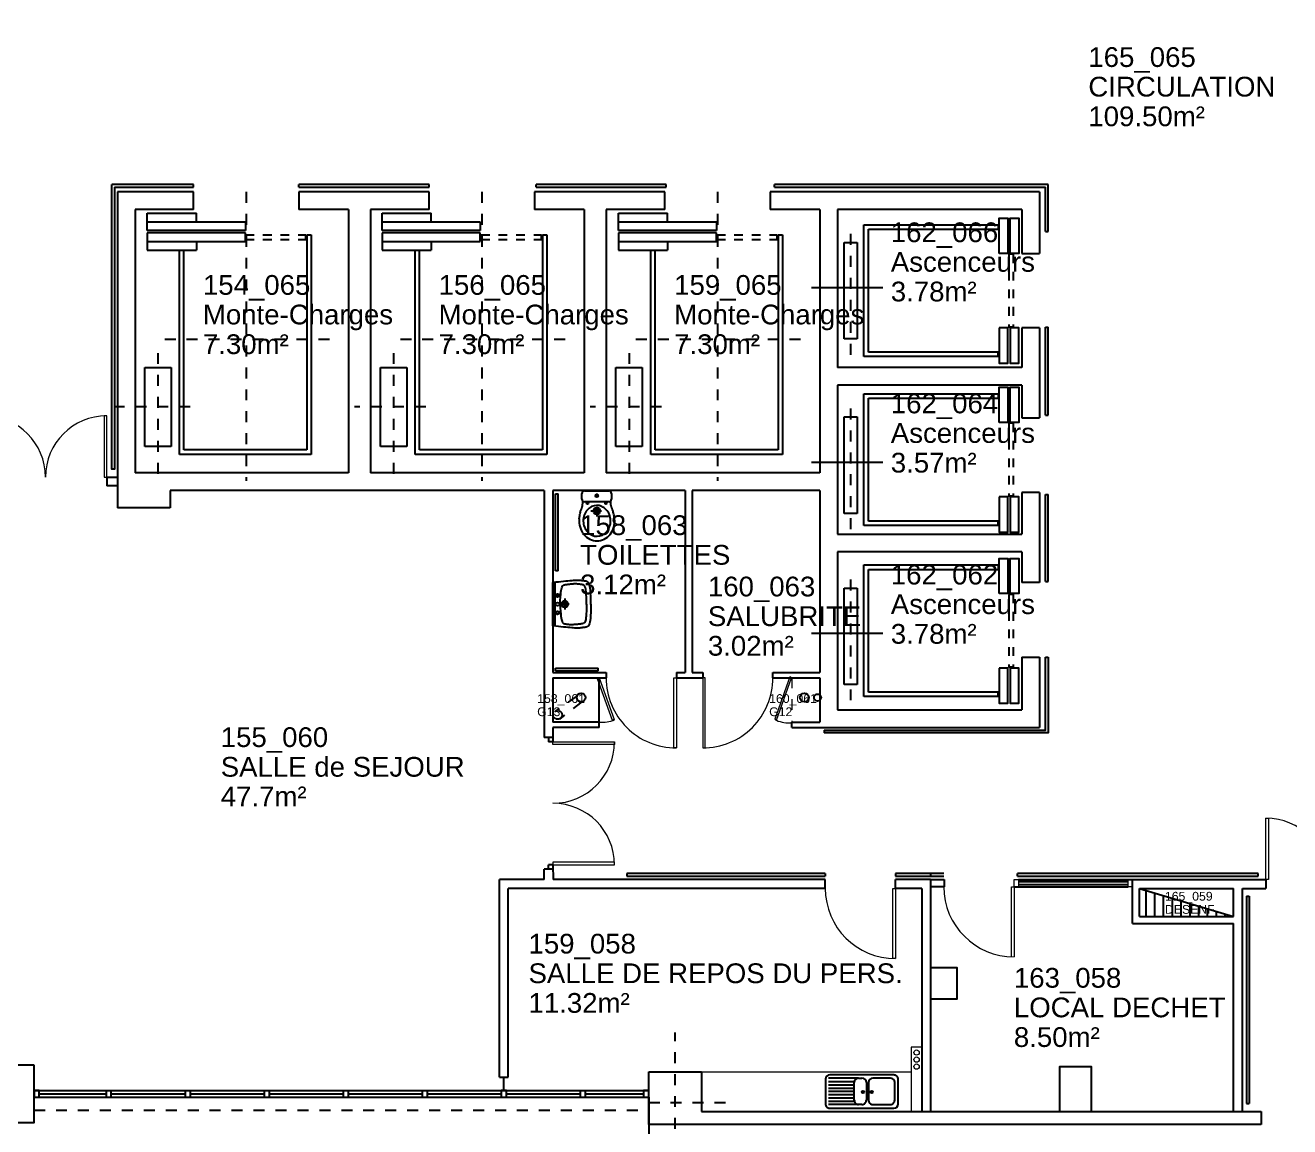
# Model space of a CAD drawing. Header units: metres. Extents: x -5 to 211, y -2 to 116.
# Drawn here: x 151.25 to 165.65, y 56.4 to 68.94 of the extents above; entities that cross this region are included whole.
import ezdxf

# ---------------------------------------------------------------- set-up
doc = ezdxf.new("R2010")
doc.units = ezdxf.units.M
doc.header["$MEASUREMENT"] = 0
for name, pattern in [('CACHÉ', [0.25, 0.125, -0.125]), ('CONTINU', [0]), ('POINTILLÉS', [0.1, 0.05, -0.05])]:
    doc.linetypes.add(name, pattern=pattern)
doc.layers.get('0').update_dxf_attribs({"linetype": 'CONTINUOUS'})
for name, color, linetype in [('001 axes', 1, 'CONTINUOUS'), ('006 sanitaire', 5, 'CONTINUOUS'), ('009 main courante', 171, 'CONTINUOUS'), ('A_ACCÈS', 7, 'CONTINUOUS'), ('A_CHASS', 4, 'CONTINUOUS'), ('A_Etiqu_Gaine', 8, 'CONTINUOUS'), ('A_Etiqu_Gaine_code', 8, 'CONTINUOUS'), ('A_Etiqu_Local', 8, 'CONTINUOUS'), ('A_MUR_CLOIS', 7, 'CONTINU'), ('A_MURS_CLOI', 7, 'CONTINUOUS'), ('A_MURS_STRU', 7, 'CONTINU'), ('CONTOUR', 54, 'CONTINUOUS')]:
    doc.layers.add(name, color=color, linetype=linetype)
for name, color, linetype, lineweight in [('A_PORT', 8, 'CONTINUOUS', 0), ('A_PORTE', 7, 'CONTINU', 0), ('A_SANI', 5, 'CONTINU', 0)]:
    doc.layers.add(name, color=color, linetype=linetype, lineweight=lineweight)
doc.styles.add('Attribut', font='arial.ttf')

# ---------------------------------------------------------------- blocks, each defined once
blk = doc.blocks.new('A_Etiqu_Local')
at = {"style": 'Attribut', "flags": 1}
for tag, p in [('CODE_HOPITAL', (-0.446, 1.964)), ('CODE_SITE', (-0.446, 1.739)), ('CODE_BATIMENT', (-0.446, 1.514)), ('CODE_SECTEUR', (-0.446, 1.289)), ('CODE_ETAGE', (-0.446, 1.064)), ('NOM_NORMALISE', (-0.446, -0.843)), ('SECTEUR_ACTIVITE', (-0.446, -1.068)), ('SOUS_SECTEUR_ACTIVITE', (-0.446, -1.293)), ('VOLUME', (-0.446, -1.518)), ('SERVICE', (-0.446, -1.743)), ('CODE_UG', (-0.446, -1.968)), ('CODE_UA', (-0.446, -2.193)), ('CODE_POLE', (-0.446, -2.418)), ('OCCUPANT_EXTERNE', (-0.446, -2.643)), ('DISPONIBILITE', (-0.446, -2.868)), ('ACCES_HANDICAPES', (-0.446, -3.093)), ('NATURE_SOL', (-0.446, -3.318)), ('RISQUE_LABORATOIRE', (-0.446, -3.543)), ('AMIANTE', (-0.446, -3.768))]:
    blk.add_attdef(tag, p, '', height=0.15, dxfattribs=at)
at = {"layer": 'A_Etiqu_Local', "style": 'Attribut'}
for tag, p in [('CODE_PIECE', (-0.444, 0.528)), ('NOM_USAGE', (-0.444, 0.191)), ('SURFACE', (-0.444, -0.147))]:
    blk.add_attdef(tag, p, '', height=0.225, dxfattribs=at)
blk = doc.blocks.new('A_Etiqu_Gaine')
at = {"style": 'Attribut', "flags": 1}
for tag, p in [('CODE_HOPITAL', (-0.432, 0.865)), ('CODE_SITE', (-0.432, 0.715)), ('CODE_BATIMENT', (-0.432, 0.565)), ('CODE_SECTEUR', (-0.432, 0.415)), ('CODE_ETAGE', (-0.432, 0.265)), ('NOM_NORMALISE', (-0.432, -0.335)), ('SECTEUR_ACTIVITE', (-0.432, -0.485)), ('SOUS_SECTEUR_ACTIVITE', (-0.432, -0.635)), ('SURFACE', (-0.432, -0.785)), ('CODE_UG', (-0.432, -0.935)), ('CODE_POLE', (-0.432, -1.085)), ('AMIANTE', (-0.432, -1.235))]:
    blk.add_attdef(tag, p, '', height=0.1, dxfattribs=at)
at = {"layer": 'A_Etiqu_Gaine', "style": 'Attribut'}
blk.add_attdef('NOM_USAGE', (-0.432, -0.185), '', height=0.1, dxfattribs=at)
at = {"layer": 'A_Etiqu_Gaine_code', "style": 'Attribut'}
blk.add_attdef('CODE_PIECE', (-0.432, -0.035), '', height=0.1, dxfattribs=at)

msp = doc.modelspace()

# ---------------------------------------------------------------- linework, layer by layer
at = {"layer": '001 axes', "color": 8, "linetype": 'CACHÉ'}
for p, q in [((158.65, 55.871), (158.65, 57.471)), ((158.35, 56.671), (159.25, 56.671))]:
    msp.add_line(p, q, dxfattribs=at)
at = {"layer": '006 sanitaire', "color": 8, "linetype": 'Continuous'}
for p, q in [((157.59, 63.546), (157.59, 63.611)), ((157.599, 63.52), (157.599, 63.525)), ((157.599, 63.516), (157.599, 63.52)), ((157.599, 63.511), (157.599, 63.516)), ((157.599, 63.507), (157.599, 63.511)), ((157.599, 63.503), (157.599, 63.507)), ((157.62, 63.641), (157.896, 63.641)), ((157.896, 63.516), (157.62, 63.516)), ((157.917, 63.52), (157.917, 63.525)), ((157.917, 63.516), (157.917, 63.52)), ((157.917, 63.511), (157.917, 63.516)), ((157.917, 63.507), (157.917, 63.511)), ((157.917, 63.503), (157.917, 63.507)), ((157.926, 63.611), (157.926, 63.546)), ((157.564, 63.358), (157.566, 63.373)), ((157.566, 63.373), (157.569, 63.386)), ((157.569, 63.386), (157.572, 63.398)), ((157.572, 63.398), (157.575, 63.408)), ((157.575, 63.408), (157.578, 63.417)), ((157.578, 63.417), (157.581, 63.424)), ((157.581, 63.424), (157.583, 63.431)), ((157.583, 63.431), (157.586, 63.437)), ((157.586, 63.437), (157.587, 63.439)), ((157.587, 63.439), (157.588, 63.442)), ((157.588, 63.442), (157.589, 63.444)), ((157.589, 63.444), (157.59, 63.446)), ((157.59, 63.448), (157.591, 63.45)), ((157.59, 63.446), (157.59, 63.448)), ((157.591, 63.45), (157.592, 63.452)), ((157.592, 63.452), (157.593, 63.455)), ((157.593, 63.457), (157.594, 63.459)), ((157.593, 63.455), (157.593, 63.457)), ((157.594, 63.461), (157.595, 63.463)), ((157.594, 63.459), (157.594, 63.461)), ((157.595, 63.465), (157.596, 63.467)), ((157.595, 63.463), (157.595, 63.465)), ((157.596, 63.472), (157.597, 63.474)), ((157.596, 63.47), (157.596, 63.472)), ((157.596, 63.467), (157.596, 63.47)), ((157.597, 63.479), (157.598, 63.481)), ((157.597, 63.477), (157.597, 63.479)), ((157.597, 63.474), (157.597, 63.477)), ((157.598, 63.49), (157.599, 63.494)), ((157.598, 63.486), (157.598, 63.49)), ((157.598, 63.481), (157.598, 63.486)), ((157.599, 63.498), (157.599, 63.503)), ((157.599, 63.494), (157.599, 63.498)), ((157.692, 63.411), (157.814, 63.411)), ((157.76, 63.46), (157.76, 63.348)), ((157.917, 63.498), (157.917, 63.503)), ((157.918, 63.494), (157.917, 63.498)), ((157.918, 63.49), (157.918, 63.494)), ((157.919, 63.486), (157.918, 63.49)), ((157.92, 63.481), (157.919, 63.486)), ((157.92, 63.479), (157.92, 63.481)), ((157.921, 63.477), (157.92, 63.479)), ((157.922, 63.474), (157.921, 63.477)), ((157.922, 63.472), (157.922, 63.474)), ((157.923, 63.47), (157.922, 63.472)), ((157.924, 63.467), (157.923, 63.47)), ((157.924, 63.465), (157.924, 63.467)), ((157.925, 63.463), (157.924, 63.465)), ((157.926, 63.461), (157.925, 63.463)), ((157.926, 63.459), (157.926, 63.461)), ((157.927, 63.457), (157.926, 63.459)), ((157.928, 63.455), (157.927, 63.457)), ((157.929, 63.452), (157.928, 63.455)), ((157.929, 63.45), (157.929, 63.452)), ((157.93, 63.448), (157.929, 63.45)), ((157.931, 63.446), (157.93, 63.448)), ((157.932, 63.444), (157.931, 63.446)), ((157.933, 63.442), (157.932, 63.444)), ((157.934, 63.439), (157.933, 63.442)), ((157.935, 63.437), (157.934, 63.439)), ((157.937, 63.431), (157.935, 63.437)), ((157.939, 63.424), (157.937, 63.431)), ((157.941, 63.417), (157.939, 63.424)), ((157.944, 63.408), (157.941, 63.417)), ((157.946, 63.398), (157.944, 63.408)), ((157.949, 63.386), (157.946, 63.398)), ((157.952, 63.373), (157.949, 63.386)), ((157.955, 63.358), (157.952, 63.373)), ((157.56, 63.321), (157.562, 63.34)), ((157.562, 63.34), (157.564, 63.358)), ((157.958, 63.34), (157.955, 63.358)), ((157.961, 63.321), (157.958, 63.34)), ((157.292, 62.599), (157.26, 62.596)), ((157.26, 62.101), (157.26, 62.596)), ((157.285, 62.101), (157.285, 62.596)), ((157.322, 62.602), (157.292, 62.599)), ((157.351, 62.605), (157.322, 62.602)), ((157.379, 62.608), (157.351, 62.605)), ((157.351, 62.485), (157.354, 62.506)), ((157.354, 62.506), (157.357, 62.522)), ((157.357, 62.522), (157.36, 62.535)), ((157.36, 62.535), (157.363, 62.545)), ((157.363, 62.545), (157.366, 62.552)), ((157.366, 62.552), (157.37, 62.558)), ((157.37, 62.558), (157.371, 62.56)), ((157.371, 62.56), (157.373, 62.562)), ((157.373, 62.562), (157.375, 62.563)), ((157.375, 62.563), (157.377, 62.565)), ((157.377, 62.565), (157.379, 62.566)), ((157.405, 62.611), (157.379, 62.608)), ((157.379, 62.566), (157.381, 62.567)), ((157.381, 62.567), (157.384, 62.568)), ((157.384, 62.568), (157.386, 62.569)), ((157.386, 62.569), (157.389, 62.57)), ((157.389, 62.57), (157.393, 62.571)), ((157.393, 62.571), (157.4, 62.572)), ((157.4, 62.572), (157.408, 62.574)), ((157.429, 62.613), (157.405, 62.611)), ((157.408, 62.574), (157.418, 62.575)), ((157.418, 62.575), (157.428, 62.577)), ((157.428, 62.577), (157.438, 62.578)), ((157.452, 62.615), (157.429, 62.613)), ((157.438, 62.578), (157.449, 62.579)), ((157.449, 62.579), (157.461, 62.58)), ((157.473, 62.617), (157.452, 62.615)), ((157.461, 62.58), (157.472, 62.581)), ((157.472, 62.581), (157.484, 62.582)), ((157.491, 62.618), (157.473, 62.617)), ((157.484, 62.582), (157.495, 62.582)), ((157.508, 62.619), (157.491, 62.618)), ((157.506, 62.582), (157.495, 62.582)), ((157.518, 62.581), (157.506, 62.582)), ((157.515, 62.62), (157.508, 62.619)), ((157.522, 62.62), (157.515, 62.62)), ((157.529, 62.58), (157.518, 62.581)), ((157.528, 62.62), (157.522, 62.62)), ((157.534, 62.62), (157.528, 62.62)), ((157.541, 62.579), (157.529, 62.58)), ((157.54, 62.62), (157.534, 62.62)), ((157.546, 62.62), (157.54, 62.62)), ((157.552, 62.578), (157.541, 62.579)), ((157.551, 62.62), (157.546, 62.62)), ((157.557, 62.62), (157.551, 62.62)), ((157.562, 62.577), (157.552, 62.578)), ((157.563, 62.619), (157.557, 62.62)), ((157.573, 62.575), (157.562, 62.577)), ((157.568, 62.619), (157.563, 62.619)), ((157.575, 62.618), (157.568, 62.619)), ((157.582, 62.574), (157.573, 62.575)), ((157.581, 62.618), (157.575, 62.618)), ((157.588, 62.617), (157.581, 62.618)), ((157.59, 62.572), (157.582, 62.574)), ((157.594, 62.616), (157.588, 62.617)), ((157.597, 62.571), (157.59, 62.572)), ((157.601, 62.615), (157.594, 62.616)), ((157.601, 62.57), (157.597, 62.571)), ((157.607, 62.614), (157.601, 62.615)), ((157.604, 62.569), (157.601, 62.57)), ((157.606, 62.568), (157.604, 62.569)), ((157.609, 62.567), (157.606, 62.568)), ((157.613, 62.614), (157.607, 62.614)), ((157.611, 62.566), (157.609, 62.567)), ((157.613, 62.565), (157.611, 62.566)), ((157.619, 62.613), (157.613, 62.614)), ((157.615, 62.563), (157.613, 62.565)), ((157.617, 62.562), (157.615, 62.563)), ((157.619, 62.56), (157.617, 62.562)), ((157.625, 62.612), (157.619, 62.613)), ((157.621, 62.558), (157.619, 62.56)), ((157.624, 62.552), (157.621, 62.558)), ((157.627, 62.545), (157.624, 62.552)), ((157.63, 62.611), (157.625, 62.612)), ((157.63, 62.535), (157.627, 62.545)), ((157.635, 62.61), (157.63, 62.611)), ((157.633, 62.522), (157.63, 62.535)), ((157.635, 62.506), (157.633, 62.522)), ((157.64, 62.608), (157.635, 62.61)), ((157.637, 62.485), (157.635, 62.506)), ((157.644, 62.607), (157.64, 62.608)), ((157.647, 62.606), (157.644, 62.607)), ((157.651, 62.604), (157.647, 62.606)), ((157.654, 62.603), (157.651, 62.604)), ((157.657, 62.601), (157.654, 62.603)), ((157.659, 62.599), (157.657, 62.601)), ((157.662, 62.596), (157.659, 62.599)), ((157.664, 62.593), (157.662, 62.596)), ((157.669, 62.587), (157.664, 62.593)), ((157.673, 62.578), (157.669, 62.587)), ((157.677, 62.567), (157.673, 62.578)), ((157.68, 62.552), (157.677, 62.567)), ((157.683, 62.532), (157.68, 62.552)), ((157.686, 62.508), (157.683, 62.532)), ((157.688, 62.478), (157.686, 62.508)), ((157.339, 62.347), (157.342, 62.391)), ((157.342, 62.391), (157.345, 62.429)), ((157.345, 62.429), (157.348, 62.46)), ((157.348, 62.46), (157.351, 62.485)), ((157.394, 62.414), (157.394, 62.287)), ((157.639, 62.46), (157.637, 62.485)), ((157.64, 62.429), (157.639, 62.46)), ((157.641, 62.391), (157.64, 62.429)), ((157.641, 62.347), (157.641, 62.391)), ((157.69, 62.442), (157.688, 62.478)), ((157.691, 62.398), (157.69, 62.442)), ((157.692, 62.347), (157.691, 62.398)), ((157.339, 62.351), (157.342, 62.307)), ((157.342, 62.307), (157.345, 62.27)), ((157.445, 62.35), (157.343, 62.35)), ((157.345, 62.27), (157.348, 62.238)), ((157.348, 62.238), (157.351, 62.213)), ((157.351, 62.213), (157.354, 62.192)), ((157.637, 62.213), (157.635, 62.192)), ((157.639, 62.238), (157.637, 62.213)), ((157.64, 62.27), (157.639, 62.238)), ((157.641, 62.307), (157.64, 62.27)), ((157.641, 62.351), (157.641, 62.307)), ((157.688, 62.219), (157.686, 62.189)), ((157.69, 62.255), (157.688, 62.219)), ((157.691, 62.299), (157.69, 62.255)), ((157.692, 62.35), (157.691, 62.299)), ((157.292, 62.098), (157.26, 62.101)), ((157.322, 62.095), (157.292, 62.098)), ((157.351, 62.092), (157.322, 62.095)), ((157.379, 62.089), (157.351, 62.092)), ((157.354, 62.192), (157.357, 62.176)), ((157.357, 62.176), (157.36, 62.163)), ((157.36, 62.163), (157.363, 62.153)), ((157.363, 62.153), (157.366, 62.146)), ((157.366, 62.146), (157.37, 62.14)), ((157.37, 62.14), (157.371, 62.138)), ((157.371, 62.138), (157.373, 62.136)), ((157.373, 62.136), (157.375, 62.135)), ((157.375, 62.135), (157.377, 62.133)), ((157.377, 62.133), (157.379, 62.132)), ((157.379, 62.132), (157.381, 62.131)), ((157.405, 62.086), (157.379, 62.089)), ((157.381, 62.131), (157.384, 62.13)), ((157.384, 62.13), (157.386, 62.129)), ((157.386, 62.129), (157.389, 62.128)), ((157.389, 62.128), (157.393, 62.127)), ((157.393, 62.127), (157.4, 62.126)), ((157.4, 62.126), (157.408, 62.124)), ((157.429, 62.084), (157.405, 62.086)), ((157.408, 62.124), (157.417, 62.123)), ((157.417, 62.123), (157.427, 62.121)), ((157.427, 62.121), (157.438, 62.12)), ((157.452, 62.082), (157.429, 62.084)), ((157.438, 62.12), (157.449, 62.119)), ((157.449, 62.119), (157.46, 62.118)), ((157.473, 62.08), (157.452, 62.082)), ((157.46, 62.118), (157.471, 62.117)), ((157.471, 62.117), (157.482, 62.116)), ((157.491, 62.079), (157.473, 62.08)), ((157.482, 62.116), (157.493, 62.116)), ((157.508, 62.078), (157.491, 62.079)), ((157.508, 62.116), (157.497, 62.116)), ((157.519, 62.117), (157.508, 62.116)), ((157.515, 62.077), (157.508, 62.078)), ((157.522, 62.077), (157.515, 62.077)), ((157.53, 62.118), (157.519, 62.117)), ((157.528, 62.077), (157.522, 62.077)), ((157.534, 62.077), (157.528, 62.077)), ((157.541, 62.119), (157.53, 62.118)), ((157.54, 62.077), (157.534, 62.077)), ((157.546, 62.077), (157.54, 62.077)), ((157.552, 62.12), (157.541, 62.119)), ((157.551, 62.077), (157.546, 62.077)), ((157.557, 62.077), (157.551, 62.077)), ((157.563, 62.121), (157.552, 62.12)), ((157.563, 62.078), (157.557, 62.077)), ((157.573, 62.123), (157.563, 62.121)), ((157.568, 62.078), (157.563, 62.078)), ((157.575, 62.079), (157.568, 62.078)), ((157.582, 62.124), (157.573, 62.123)), ((157.581, 62.079), (157.575, 62.079)), ((157.588, 62.08), (157.581, 62.079)), ((157.59, 62.126), (157.582, 62.124)), ((157.594, 62.081), (157.588, 62.08)), ((157.597, 62.127), (157.59, 62.126)), ((157.601, 62.082), (157.594, 62.081)), ((157.601, 62.128), (157.597, 62.127)), ((157.604, 62.129), (157.601, 62.128)), ((157.607, 62.083), (157.601, 62.082)), ((157.606, 62.13), (157.604, 62.129)), ((157.609, 62.131), (157.606, 62.13)), ((157.613, 62.083), (157.607, 62.083)), ((157.611, 62.132), (157.609, 62.131)), ((157.613, 62.133), (157.611, 62.132)), ((157.615, 62.135), (157.613, 62.133)), ((157.619, 62.084), (157.613, 62.083)), ((157.617, 62.136), (157.615, 62.135)), ((157.619, 62.138), (157.617, 62.136)), ((157.621, 62.14), (157.619, 62.138)), ((157.625, 62.085), (157.619, 62.084)), ((157.624, 62.146), (157.621, 62.14)), ((157.627, 62.153), (157.624, 62.146)), ((157.63, 62.086), (157.625, 62.085)), ((157.63, 62.163), (157.627, 62.153)), ((157.633, 62.176), (157.63, 62.163)), ((157.635, 62.087), (157.63, 62.086)), ((157.635, 62.192), (157.633, 62.176)), ((157.64, 62.089), (157.635, 62.087)), ((157.644, 62.09), (157.64, 62.089)), ((157.647, 62.091), (157.644, 62.09)), ((157.651, 62.093), (157.647, 62.091)), ((157.654, 62.094), (157.651, 62.093)), ((157.657, 62.096), (157.654, 62.094)), ((157.659, 62.098), (157.657, 62.096)), ((157.662, 62.101), (157.659, 62.098)), ((157.664, 62.104), (157.662, 62.101)), ((157.669, 62.11), (157.664, 62.104)), ((157.673, 62.119), (157.669, 62.11)), ((157.677, 62.13), (157.673, 62.119)), ((157.68, 62.145), (157.677, 62.13)), ((157.683, 62.165), (157.68, 62.145)), ((157.686, 62.189), (157.683, 62.165)), ((160.363, 56.936), (160.363, 56.656)), ((160.741, 56.949), (160.398, 56.949)), ((160.398, 56.912), (160.693, 56.912)), ((161.141, 56.986), (160.413, 56.986)), ((160.691, 56.7), (160.691, 56.9)), ((160.741, 56.95), (160.778, 56.95)), ((160.829, 56.9), (160.829, 56.7)), ((160.853, 56.9), (160.852, 56.7)), ((161.103, 56.949), (160.903, 56.95)), ((161.152, 56.699), (161.153, 56.899)), ((161.191, 56.656), (161.191, 56.936)), ((160.398, 56.874), (160.691, 56.874)), ((160.398, 56.837), (160.691, 56.837)), ((160.691, 56.799), (160.398, 56.799)), ((160.398, 56.762), (160.691, 56.762)), ((160.398, 56.724), (160.692, 56.724)), ((160.398, 56.687), (160.693, 56.687)), ((160.76, 56.65), (160.398, 56.65)), ((160.413, 56.606), (161.141, 56.606)), ((160.779, 56.65), (160.741, 56.65)), ((160.902, 56.65), (161.102, 56.649))]:
    msp.add_line(p, q, dxfattribs=at)
at = {"layer": '006 sanitaire', "color": 8, "linetype": 'CACHÉ'}
for p, q in [((157.535, 61.306), (157.277, 61.122)), ((157.59, 61.237), (157.334, 61.041))]:
    msp.add_line(p, q, dxfattribs=at)
at = {"layer": '006 sanitaire', "color": 8, "linetype": 'Continuous'}
for centre, radius in [((157.653, 63.499), 0.0105), ((157.76, 63.585), 0.0166), ((157.76, 63.585), 0.00963), ((157.76, 63.585), 0.000007), ((157.863, 63.499), 0.0105), ((157.76, 63.411), 0.0383), ((157.76, 63.411), 0.0276), ((157.312, 62.35), 0.0204), ((157.312, 62.45), 0.0189), ((157.312, 62.45), 0.0144), ((157.394, 62.35), 0.0387), ((157.394, 62.35), 0.0274), ((157.312, 62.251), 0.0189), ((157.312, 62.251), 0.0144), ((157.58, 61.286), 0.05), ((160.123, 61.286), 0.05), ((160.273, 61.286), 0.04), ((160.79, 56.79), 0.0132), ((160.891, 56.79), 0.0132)]:
    msp.add_circle(centre, radius, dxfattribs=at)
at = {"layer": '006 sanitaire', "color": 8, "linetype": 'CACHÉ'}
msp.add_circle((157.313, 61.088), 0.05, dxfattribs=at)
at = {"layer": '006 sanitaire', "color": 8, "linetype": 'Continuous'}
for centre, radius, start, end in [((157.62, 63.611), 0.03, 90.0019, 180.002), ((157.62, 63.546), 0.03, 179.999, 269.9991), ((157.896, 63.611), 0.03, 359.999, 89.9991), ((157.896, 63.546), 0.03, 269.999, 359.9991), ((157.804, 63.3), 0.199, 161.0894, 201.2801), ((157.782, 63.307), 0.176, 139.7317, 161.0893), ((157.769, 63.319), 0.158, 116.3097, 139.7319), ((157.76, 63.337), 0.138, 66.0617, 116.3104), ((157.751, 63.319), 0.158, 42.6392, 66.0614), ((157.738, 63.306), 0.176, 21.2825, 42.6402), ((157.717, 63.298), 0.199, 341.0893, 21.2461), ((157.818, 63.3), 0.26, 175.5366, 196.6993), ((157.794, 63.293), 0.235, 196.6997, 218.9787), ((157.783, 63.292), 0.176, 201.2821, 222.6397), ((157.738, 63.291), 0.176, 319.7317, 341.0893), ((157.729, 63.29), 0.232, 321.3375, 343.7795), ((157.703, 63.298), 0.26, 343.7792, 4.9803), ((157.775, 63.277), 0.21, 218.9784, 243.481), ((157.769, 63.28), 0.158, 222.6392, 246.0614), ((157.761, 63.25), 0.18, 243.4817, 270.0003), ((157.761, 63.261), 0.138, 246.0617, 296.3338), ((157.761, 63.249), 0.179, 270, 296.623), ((157.752, 63.279), 0.158, 296.3104, 319.7326), ((157.749, 63.274), 0.207, 296.623, 321.3376), ((160.413, 56.936), 0.05, 90, 180), ((160.741, 56.9), 0.05, 90.0138, 180.0125), ((160.779, 56.9), 0.05, 0.0168, 90.0165), ((160.903, 56.9), 0.05, 89.885, 179.8847), ((161.103, 56.899), 0.05, 359.89, 89.8887), ((161.141, 56.936), 0.05, 0.0017, 90.0018), ((160.413, 56.656), 0.05, 179.9971, 269.9972), ((160.741, 56.7), 0.05, 180.0171, 270.0184), ((160.779, 56.7), 0.05, 270.0109, 0.012), ((160.902, 56.7), 0.05, 179.89, 269.8911), ((161.102, 56.699), 0.05, 269.8807, 359.882), ((161.141, 56.656), 0.05, 269.9983, 359.9982)]:
    msp.add_arc(centre, radius, start, end, dxfattribs=at)
at = {"layer": '009 main courante', "color": 8, "linetype": 'Continuous'}
for p, q in [((153.165, 67.1), (153.165, 67.13)), ((154.365, 67.1), (154.365, 67.13)), ((155.848, 67.1), (155.848, 67.13)), ((157.067, 67.1), (157.067, 67.13)), ((158.55, 67.1), (158.55, 67.13)), ((159.784, 67.1), (159.784, 67.13)), ((162.898, 66.596), (162.898, 67.13)), ((162.868, 66.596), (162.868, 67.1)), ((162.868, 66.596), (162.898, 66.596)), ((162.868, 64.502), (162.868, 65.505)), ((162.868, 65.505), (162.898, 65.505)), ((162.898, 64.502), (162.898, 65.505)), ((162.868, 64.502), (162.898, 64.502)), ((157.29, 62.731), (157.29, 63.606)), ((157.29, 63.606), (157.32, 63.606)), ((157.32, 62.731), (157.32, 63.606)), ((162.868, 62.609), (162.868, 63.598)), ((162.868, 63.598), (162.898, 63.598)), ((162.898, 62.609), (162.898, 63.598)), ((157.32, 62.731), (157.29, 62.731)), ((162.868, 62.609), (162.898, 62.609)), ((162.868, 61.746), (162.898, 61.746)), ((157.29, 61.62), (157.776, 61.62)), ((157.29, 61.59), (157.29, 61.62)), ((157.29, 61.59), (157.776, 61.59)), ((157.776, 61.59), (157.776, 61.62)), ((160.35, 60.913), (160.35, 60.883)), ((158.1, 59.281), (158.1, 59.251)), ((160.361, 59.281), (160.361, 59.251)), ((161.161, 59.281), (161.161, 59.251)), ((161.561, 59.281), (161.561, 59.251)), ((162.55, 59.251), (162.55, 59.281)), ((165.29, 59.251), (165.29, 59.281)), ((165.16, 59.021), (165.16, 56.661)), ((165.16, 59.021), (165.19, 59.021)), ((165.19, 59.021), (165.19, 56.661)), ((158.35, 56.709), (158.35, 56.634)), ((165.16, 56.661), (165.19, 56.661))]:
    msp.add_line(p, q, dxfattribs=at)
for points in [[(152.265, 67.1), (152.265, 63.886), (152.235, 63.886), (152.235, 67.13)], [(153.165, 67.13), (152.235, 67.13)], [(155.848, 67.13), (154.365, 67.13)], [(158.55, 67.13), (157.067, 67.13)], [(162.898, 67.13), (159.784, 67.13)], [(152.265, 67.1), (153.165, 67.1)], [(154.365, 67.1), (155.848, 67.1)], [(157.067, 67.1), (158.55, 67.1)], [(159.784, 67.1), (162.868, 67.1)], [(162.898, 61.746), (162.898, 60.883), (160.35, 60.883)], [(160.35, 60.913), (162.868, 60.913), (162.868, 61.746)], [(160.361, 59.281), (158.1, 59.281)], [(158.1, 59.251), (160.361, 59.251)], [(161.711, 59.281), (161.161, 59.281)], [(161.161, 59.251), (161.711, 59.251)], [(165.29, 59.281), (162.55, 59.281)], [(162.55, 59.251), (165.29, 59.251)]]:
    msp.add_lwpolyline(points, dxfattribs=at)
at = {"layer": 'A_ACCÈS', "color": 8, "linetype": 'CACHÉ'}
for p, q in [((153.767, 67.047), (153.767, 63.753)), ((156.451, 67.047), (156.451, 63.753)), ((159.134, 67.047), (159.134, 63.753)), ((160.65, 66.567), (160.65, 65.187)), ((154.713, 65.366), (152.745, 65.366)), ((157.397, 65.366), (155.429, 65.366)), ((160.08, 65.366), (158.112, 65.366)), ((152.761, 65.211), (152.761, 63.831)), ((155.444, 65.211), (155.444, 63.831)), ((158.127, 65.211), (158.127, 63.831)), ((153.129, 64.596), (152.271, 64.596)), ((155.812, 64.596), (155, 64.596)), ((158.495, 64.596), (157.683, 64.596)), ((160.65, 64.579), (160.65, 63.199)), ((160.65, 62.629), (160.65, 61.249))]:
    msp.add_line(p, q, dxfattribs=at)
at = {"layer": 'A_ACCÈS', "color": 8, "linetype": 'Continuous'}
for p, q in [((152.64, 66.606), (152.64, 66.806)), ((152.64, 66.806), (153.199, 66.806)), ((152.64, 66.706), (153.757, 66.706)), ((153.199, 66.706), (153.199, 66.806)), ((153.757, 66.706), (153.757, 66.606)), ((155.313, 66.606), (155.313, 66.806)), ((155.313, 66.806), (155.872, 66.806)), ((155.313, 66.706), (156.43, 66.706)), ((155.872, 66.706), (155.872, 66.806)), ((156.43, 66.706), (156.43, 66.606)), ((158.007, 66.606), (158.007, 66.806)), ((158.007, 66.806), (158.565, 66.806)), ((158.007, 66.706), (159.124, 66.706)), ((158.565, 66.706), (158.565, 66.806)), ((159.124, 66.706), (159.124, 66.606)), ((153.757, 66.606), (152.64, 66.606)), ((153.757, 66.581), (152.64, 66.581)), ((152.64, 66.581), (152.64, 66.381)), ((153.757, 66.481), (153.757, 66.581)), ((154.457, 66.556), (154.507, 66.556)), ((154.457, 66.556), (154.457, 64.106)), ((154.507, 66.556), (154.507, 64.056)), ((156.43, 66.606), (155.313, 66.606)), ((156.43, 66.581), (155.313, 66.581)), ((155.313, 66.581), (155.313, 66.381)), ((156.43, 66.481), (156.43, 66.581)), ((156.44, 66.506), (156.44, 66.556)), ((157.14, 66.556), (157.19, 66.556)), ((157.14, 66.556), (157.14, 64.106)), ((157.19, 66.556), (157.19, 64.056)), ((159.124, 66.606), (158.007, 66.606)), ((159.124, 66.581), (158.007, 66.581)), ((158.007, 66.581), (158.007, 66.381)), ((159.124, 66.481), (159.124, 66.581)), ((159.824, 66.556), (159.874, 66.556)), ((159.824, 66.556), (159.824, 64.106)), ((159.874, 66.556), (159.874, 64.056)), ((160.802, 65.171), (160.802, 66.671)), ((160.802, 66.671), (162.331, 66.671)), ((160.852, 65.221), (160.852, 66.621)), ((160.852, 66.621), (162.331, 66.621)), ((162.331, 66.671), (162.331, 66.621)), ((152.64, 66.481), (153.757, 66.481)), ((153.199, 66.481), (153.199, 66.381)), ((155.313, 66.481), (156.43, 66.481)), ((155.872, 66.481), (155.872, 66.381)), ((158.007, 66.481), (159.124, 66.481)), ((158.565, 66.481), (158.565, 66.381)), ((160.575, 65.371), (160.575, 66.471)), ((160.575, 66.471), (160.725, 66.471)), ((160.725, 66.471), (160.725, 65.371)), ((152.64, 66.381), (153.199, 66.381)), ((153.007, 64.056), (153.007, 66.381)), ((153.057, 64.106), (153.057, 66.381)), ((155.313, 66.381), (155.872, 66.381)), ((155.69, 64.056), (155.69, 66.381)), ((155.74, 64.106), (155.74, 66.381)), ((158.007, 66.381), (158.565, 66.381)), ((158.374, 64.056), (158.374, 66.381)), ((158.424, 64.106), (158.424, 66.381)), ((162.502, 66.336), (162.452, 66.336)), ((161.018, 65.952), (160.206, 65.952)), ((162.502, 65.506), (162.452, 65.506)), ((160.725, 65.371), (160.575, 65.371)), ((162.331, 65.171), (160.802, 65.171)), ((162.331, 65.221), (160.852, 65.221)), ((162.331, 65.171), (162.331, 65.221)), ((152.611, 64.146), (152.611, 65.046)), ((152.611, 65.046), (152.911, 65.046)), ((152.911, 65.046), (152.911, 64.146)), ((155.294, 64.146), (155.294, 65.046)), ((155.294, 65.046), (155.594, 65.046)), ((155.594, 65.046), (155.594, 64.146)), ((157.977, 64.146), (157.977, 65.046)), ((157.977, 65.046), (158.277, 65.046)), ((158.277, 65.046), (158.277, 64.146)), ((160.802, 63.246), (160.802, 64.746)), ((160.802, 64.746), (162.331, 64.746)), ((160.852, 63.296), (160.852, 64.696)), ((160.852, 64.696), (162.331, 64.696)), ((162.331, 64.746), (162.331, 64.696)), ((160.575, 63.383), (160.575, 64.483)), ((160.575, 64.483), (160.725, 64.483)), ((160.725, 64.483), (160.725, 63.383)), ((162.502, 64.411), (162.452, 64.411)), ((152.911, 64.146), (152.611, 64.146)), ((154.457, 64.106), (153.057, 64.106)), ((155.594, 64.146), (155.294, 64.146)), ((157.14, 64.106), (155.74, 64.106)), ((158.277, 64.146), (157.977, 64.146)), ((159.824, 64.106), (158.424, 64.106)), ((154.507, 64.056), (153.007, 64.056)), ((157.19, 64.056), (155.69, 64.056)), ((159.874, 64.056), (158.374, 64.056)), ((161.018, 63.964), (160.206, 63.964)), ((162.502, 63.581), (162.452, 63.581)), ((160.725, 63.383), (160.575, 63.383)), ((162.331, 63.246), (160.802, 63.246)), ((162.331, 63.296), (160.852, 63.296)), ((162.331, 63.246), (162.331, 63.296)), ((160.802, 61.296), (160.802, 62.796)), ((160.802, 62.796), (162.331, 62.796)), ((162.331, 62.796), (162.331, 62.746)), ((160.852, 61.346), (160.852, 62.746)), ((160.852, 62.746), (162.331, 62.746)), ((160.575, 61.433), (160.575, 62.533)), ((160.575, 62.533), (160.725, 62.533)), ((160.725, 62.533), (160.725, 61.433)), ((162.502, 62.461), (162.452, 62.461)), ((161.018, 62.014), (160.206, 62.014)), ((162.502, 61.631), (162.452, 61.631)), ((160.725, 61.433), (160.575, 61.433)), ((162.331, 61.346), (160.852, 61.346)), ((162.331, 61.296), (162.331, 61.346)), ((162.331, 61.296), (160.802, 61.296))]:
    msp.add_line(p, q, dxfattribs=at)
at = {"layer": 'A_ACCÈS', "color": 8, "linetype": 'POINTILLÉS'}
for p, q in [((154.447, 66.506), (154.447, 66.556)), ((157.13, 66.506), (157.13, 66.556)), ((159.814, 66.506), (159.814, 66.556)), ((162.452, 66.336), (162.452, 65.506)), ((162.502, 66.336), (162.502, 65.506)), ((162.452, 64.411), (162.452, 63.581)), ((162.502, 64.411), (162.502, 63.581)), ((162.452, 62.461), (162.452, 61.631)), ((162.502, 62.461), (162.502, 61.631))]:
    msp.add_line(p, q, dxfattribs=at)
at = {"layer": 'A_ACCÈS', "color": 8, "linetype": 'Continuous'}
for points in [[(162.341, 66.346), (162.341, 66.746), (162.441, 66.746), (162.441, 66.346)], [(162.466, 66.346), (162.466, 66.746), (162.566, 66.746), (162.566, 66.346)], [(162.341, 65.496), (162.341, 65.096), (162.441, 65.096), (162.441, 65.496)], [(162.466, 65.496), (162.466, 65.096), (162.566, 65.096), (162.566, 65.496)], [(162.341, 64.421), (162.341, 64.821), (162.441, 64.821), (162.441, 64.421)], [(162.466, 64.421), (162.466, 64.821), (162.566, 64.821), (162.566, 64.421)], [(162.341, 63.571), (162.341, 63.171), (162.441, 63.171), (162.441, 63.571)], [(162.466, 63.571), (162.466, 63.171), (162.566, 63.171), (162.566, 63.571)], [(162.341, 62.471), (162.341, 62.871), (162.441, 62.871), (162.441, 62.471)], [(162.466, 62.471), (162.466, 62.871), (162.566, 62.871), (162.566, 62.471)], [(162.341, 61.621), (162.341, 61.221), (162.441, 61.221), (162.441, 61.621)], [(162.466, 61.621), (162.466, 61.221), (162.566, 61.221), (162.566, 61.621)]]:
    msp.add_lwpolyline(points, close=True, dxfattribs=at)
at = {"layer": 'A_ACCÈS', "color": 8, "linetype": 'POINTILLÉS'}
for points in [[(153.757, 66.556), (154.447, 66.556)], [(156.44, 66.556), (157.13, 66.556)], [(159.124, 66.556), (159.814, 66.556)], [(153.757, 66.506), (154.447, 66.506)], [(156.44, 66.506), (157.13, 66.506)], [(159.124, 66.506), (159.814, 66.506)]]:
    msp.add_lwpolyline(points, dxfattribs=at)
at = {"layer": 'A_CHASS', "color": 8, "linetype": 'Continuous'}
for p, q in [((163.811, 59.186), (162.561, 59.186)), ((162.561, 59.156), (163.811, 59.156)), ((151.35, 56.809), (158.35, 56.809)), ((151.41, 56.771), (152.17, 56.771)), ((152.23, 56.771), (153.07, 56.771)), ((153.13, 56.771), (153.97, 56.771)), ((154.03, 56.771), (154.87, 56.771)), ((154.93, 56.771), (155.77, 56.771)), ((155.83, 56.771), (156.67, 56.771)), ((156.73, 56.771), (157.57, 56.771)), ((157.63, 56.771), (158.29, 56.771)), ((151.35, 56.734), (158.35, 56.734))]:
    msp.add_line(p, q, dxfattribs=at)
at = {"layer": 'A_CHASS', "color": 8, "linetype": 'CACHÉ'}
msp.add_line((151.35, 56.584), (158.35, 56.584), dxfattribs=at)
at = {"layer": 'A_CHASS', "color": 8, "linetype": 'Continuous'}
for points in [[(152.17, 56.809), (152.17, 56.734)], [(152.23, 56.734), (152.23, 56.809)], [(153.07, 56.809), (153.07, 56.734)], [(153.13, 56.734), (153.13, 56.809)], [(153.97, 56.809), (153.97, 56.734)], [(154.03, 56.734), (154.03, 56.809)], [(154.87, 56.809), (154.87, 56.734)], [(154.93, 56.734), (154.93, 56.809)], [(155.77, 56.809), (155.77, 56.734)], [(155.83, 56.734), (155.83, 56.809)], [(157.57, 56.809), (157.57, 56.734)], [(157.63, 56.734), (157.63, 56.809)]]:
    msp.add_lwpolyline(points, dxfattribs=at)
at = {"layer": 'A_MUR_CLOIS', "color": 8, "linetype": 'Continuous'}
for p, q in [((161.561, 59.211), (161.561, 56.571)), ((162.561, 59.211), (165.38, 59.211)), ((163.861, 59.111), (163.861, 59.211)), ((165.38, 59.211), (165.38, 59.111)), ((163.861, 58.711), (163.861, 59.111)), ((163.941, 59.111), (165.011, 58.791)), ((163.941, 58.791), (163.941, 59.111)), ((164.011, 59.09), (164.011, 58.791)), ((164.111, 59.06), (164.111, 58.791)), ((165.011, 58.791), (165.011, 59.111)), ((165.111, 56.571), (165.111, 59.111)), ((165.111, 59.111), (165.38, 59.111)), ((164.211, 59.031), (164.211, 58.791)), ((164.311, 59.001), (164.311, 58.791)), ((164.411, 58.971), (164.411, 58.791)), ((164.511, 58.941), (164.511, 58.791)), ((164.611, 58.911), (164.611, 58.791)), ((163.941, 58.791), (165.011, 58.791)), ((164.711, 58.881), (164.711, 58.791)), ((164.811, 58.851), (164.811, 58.791)), ((164.911, 58.821), (164.911, 58.791)), ((163.861, 58.711), (165.011, 58.711)), ((165.011, 56.571), (165.011, 58.711))]:
    msp.add_line(p, q, dxfattribs=at)
at = {"layer": 'A_MUR_CLOIS', "color": 8}
for p, q in [((161.561, 59.211), (161.715, 59.211)), ((161.715, 59.211), (161.715, 59.131))]:
    msp.add_line(p, q, dxfattribs=at)
at = {"layer": 'A_MUR_CLOIS', "color": 8, "linetype": 'Continuous'}
for points in [[(162.511, 59.131), (163.811, 59.131)], [(163.941, 59.111), (165.011, 59.111)], [(161.561, 58.211), (161.861, 58.211), (161.861, 57.851), (161.561, 57.851)], [(163.031, 56.571), (163.031, 57.081), (163.391, 57.081), (163.391, 56.571)]]:
    msp.add_lwpolyline(points, dxfattribs=at)
at = {"layer": 'A_MURS_CLOI', "color": 8, "linetype": 'Continuous'}
for p, q in [((152.18, 63.797), (152.3, 63.797)), ((152.18, 63.796), (152.18, 63.696)), ((152.3, 63.697), (152.18, 63.697)), ((157.26, 59.331), (157.161, 59.331)), ((157.161, 59.211), (157.161, 59.331)), ((157.26, 59.381), (157.21, 59.381)), ((157.21, 59.331), (157.21, 59.381)), ((157.26, 59.381), (157.261, 59.211)), ((156.65, 56.959), (156.65, 59.211)), ((157.161, 59.211), (156.65, 59.211)), ((160.361, 59.211), (157.261, 59.211)), ((160.361, 59.111), (160.361, 59.211)), ((161.561, 59.211), (161.161, 59.211)), ((161.161, 59.111), (161.161, 59.211)), ((161.561, 59.211), (161.561, 56.571)), ((160.361, 59.111), (156.75, 59.111)), ((156.75, 56.959), (156.75, 59.111)), ((161.461, 59.111), (161.161, 59.111)), ((161.461, 59.111), (161.461, 56.571)), ((156.65, 56.959), (156.75, 56.959)), ((156.7, 56.809), (156.7, 56.959))]:
    msp.add_line(p, q, dxfattribs=at)
at = {"layer": 'A_MURS_CLOI', "color": 8}
msp.add_line((161.711, 59.131), (161.561, 59.131), dxfattribs=at)
at = {"layer": 'A_MURS_CLOI', "color": 8, "linetype": 'Continuous'}
for points in [[(151.41, 56.734), (151.41, 56.809), (151.35, 56.809), (151.35, 56.734)], [(156.73, 56.734), (156.73, 56.809), (156.67, 56.809), (156.67, 56.734)]]:
    msp.add_lwpolyline(points, close=True, dxfattribs=at)
at = {"layer": 'A_MURS_STRU', "color": 8, "linetype": 'Continuous'}
for p, q in [((152.3, 67.046), (152.3, 63.446)), ((153.167, 67.046), (152.3, 67.046)), ((153.167, 66.846), (153.167, 67.046)), ((155.85, 67.046), (154.367, 67.046)), ((154.367, 67.046), (154.367, 66.846)), ((155.85, 66.846), (155.85, 67.046)), ((158.534, 67.046), (157.05, 67.046)), ((157.05, 67.046), (157.05, 66.846)), ((158.534, 66.846), (158.534, 67.046)), ((162.8, 67.046), (159.734, 67.046)), ((159.734, 67.046), (159.734, 66.846)), ((162.8, 67.046), (162.8, 66.346)), ((152.5, 66.846), (152.5, 63.846)), ((153.167, 66.846), (152.5, 66.846)), ((154.933, 66.846), (154.367, 66.846)), ((154.933, 66.846), (154.933, 63.846)), ((155.183, 66.846), (155.183, 63.846)), ((155.85, 66.846), (155.183, 66.846)), ((157.617, 66.846), (157.05, 66.846)), ((157.617, 66.846), (157.617, 63.846)), ((157.867, 66.846), (157.867, 63.846)), ((158.534, 66.846), (157.867, 66.846)), ((160.3, 66.846), (159.734, 66.846)), ((160.3, 66.846), (160.3, 63.846)), ((162.6, 66.846), (160.5, 66.846)), ((160.5, 66.846), (160.5, 65.046)), ((162.6, 66.846), (162.6, 66.346)), ((162.6, 66.346), (162.8, 66.346)), ((162.6, 65.496), (162.6, 65.046)), ((162.8, 65.496), (162.6, 65.496)), ((162.8, 65.496), (162.8, 64.471)), ((162.6, 65.046), (160.5, 65.046)), ((160.5, 64.846), (160.5, 63.146)), ((162.6, 64.846), (160.5, 64.846)), ((162.6, 64.846), (162.6, 64.471)), ((162.6, 64.471), (162.8, 64.471)), ((154.933, 63.846), (152.5, 63.846)), ((157.617, 63.846), (155.183, 63.846)), ((160.3, 63.846), (157.867, 63.846)), ((152.9, 63.646), (152.9, 63.446)), ((157.161, 63.646), (152.9, 63.646)), ((157.161, 63.646), (157.161, 60.831)), ((157.26, 63.646), (157.26, 61.571)), ((158.765, 63.646), (157.26, 63.646)), ((158.765, 63.646), (158.765, 61.571)), ((158.845, 63.646), (158.845, 61.571)), ((160.3, 63.646), (158.845, 63.646)), ((160.3, 63.646), (160.3, 61.571)), ((162.6, 63.621), (162.6, 63.146)), ((162.8, 63.621), (162.6, 63.621)), ((162.8, 63.621), (162.8, 62.596)), ((152.9, 63.446), (152.3, 63.446)), ((160.5, 63.146), (162.6, 63.146)), ((160.5, 62.946), (160.5, 61.146)), ((162.6, 62.946), (160.5, 62.946)), ((162.6, 62.946), (162.6, 62.596)), ((162.8, 62.596), (162.6, 62.596)), ((162.6, 61.746), (162.6, 61.146)), ((162.6, 61.746), (162.8, 61.746)), ((162.8, 61.746), (162.8, 60.946)), ((157.26, 61.571), (157.865, 61.571)), ((157.26, 61.511), (157.865, 61.511)), ((157.26, 61.511), (157.26, 61.006)), ((157.786, 60.946), (157.786, 61.512)), ((157.865, 61.571), (157.865, 61.511)), ((158.665, 61.571), (158.765, 61.571)), ((158.665, 61.571), (158.665, 61.511)), ((158.665, 61.511), (158.965, 61.511)), ((158.845, 61.571), (158.965, 61.571)), ((158.965, 61.571), (158.965, 61.511)), ((159.765, 61.511), (159.765, 61.571)), ((159.765, 61.571), (160.3, 61.571)), ((159.765, 61.511), (160.3, 61.511)), ((160.3, 61.511), (160.3, 61.006)), ((160.5, 61.146), (162.6, 61.146)), ((157.786, 61.006), (157.26, 61.006)), ((157.786, 60.946), (157.26, 60.946)), ((157.26, 60.946), (157.26, 60.781)), ((159.98, 60.946), (159.98, 61.006)), ((159.98, 61.006), (160.3, 61.006)), ((159.98, 60.946), (162.8, 60.946)), ((157.26, 60.831), (157.16, 60.831)), ((157.21, 60.831), (157.21, 60.781)), ((157.26, 60.781), (157.21, 60.781)), ((151.35, 57.096), (151.15, 57.096)), ((151.35, 56.446), (151.35, 57.096)), ((158.35, 56.421), (158.35, 57.021)), ((158.35, 57.021), (158.95, 57.021)), ((158.95, 57.021), (158.95, 56.571)), ((158.95, 56.571), (165.325, 56.571)), ((165.325, 56.571), (165.325, 56.421)), ((145.275, 56.446), (151.35, 56.446)), ((165.325, 56.421), (158.35, 56.421))]:
    msp.add_line(p, q, dxfattribs=at)
msp.add_lwpolyline([(158.35, 56.809), (158.29, 56.809), (158.29, 56.734), (158.35, 56.734)], dxfattribs=at)
at = {"layer": 'A_PORT', "color": 8, "linetype": 'Continuous'}
for p, q in [((152.18, 64.496), (152.15, 64.496)), ((152.15, 64.496), (152.15, 63.796)), ((152.18, 63.796), (152.18, 64.496)), ((152.15, 63.796), (152.18, 63.796)), ((157.766, 61.5), (157.786, 61.512)), ((157.938, 61.023), (157.766, 61.5)), ((157.786, 61.512), (157.958, 61.034)), ((158.635, 60.711), (158.635, 61.511)), ((158.635, 61.511), (158.665, 61.511)), ((158.665, 61.511), (158.665, 60.711)), ((158.965, 61.511), (158.965, 60.711)), ((158.995, 61.511), (158.965, 61.511)), ((158.995, 60.711), (158.995, 61.511)), ((159.958, 61.523), (159.785, 61.038)), ((159.805, 61.027), (159.978, 61.511)), ((159.978, 61.511), (159.958, 61.523)), ((157.958, 61.034), (157.938, 61.023)), ((159.785, 61.038), (159.805, 61.027)), ((157.26, 60.781), (157.96, 60.781)), ((157.26, 60.751), (157.26, 60.781)), ((157.96, 60.781), (157.96, 60.751)), ((157.96, 60.751), (157.26, 60.751)), ((158.665, 60.711), (158.635, 60.711)), ((158.965, 60.711), (158.995, 60.711)), ((165.38, 59.211), (165.38, 59.911)), ((165.38, 59.911), (165.41, 59.911)), ((165.41, 59.911), (165.41, 59.211)), ((157.96, 59.411), (157.26, 59.411)), ((157.26, 59.411), (157.26, 59.381)), ((157.26, 59.381), (157.96, 59.381)), ((157.96, 59.381), (157.96, 59.411)), ((165.41, 59.211), (165.38, 59.211)), ((161.131, 58.311), (161.131, 59.111)), ((161.131, 59.111), (161.161, 59.111)), ((161.161, 59.111), (161.161, 58.311)), ((162.481, 58.331), (162.481, 59.131)), ((162.481, 59.131), (162.511, 59.131)), ((162.511, 59.131), (162.511, 58.331)), ((161.161, 58.311), (161.131, 58.311))]:
    msp.add_line(p, q, dxfattribs=at)
at = {"layer": 'A_PORT', "color": 8, "linetype": 'CACHÉ'}
msp.add_line((159.98, 61.519), (159.98, 61.006), dxfattribs=at)
at = {"layer": 'A_PORT', "color": 8, "linetype": 'Continuous'}
for centre, radius, start, end in [((150.78, 63.796), 0.7, 0, 90), ((152.18, 63.796), 0.7, 90, 180), ((158.665, 61.511), 0.8, 179.9999, 270.0001), ((158.965, 61.511), 0.8, 269.9999, 360), ((157.821, 61.346), 0.342, 264.1105, 294.1631), ((159.945, 61.339), 0.342, 245.8369, 275.8895), ((157.26, 60.781), 0.7, 270, 0), ((157.26, 59.381), 0.7, 0, 90), ((165.38, 59.211), 0.7, 0, 90), ((161.161, 59.111), 0.8, 180, 270), ((162.511, 59.131), 0.8, 180, 270)]:
    msp.add_arc(centre, radius, start, end, dxfattribs=at)
at = {"layer": 'A_PORTE', "color": 8, "linetype": 'Continuous'}
for p, q in [((162.511, 59.211), (162.561, 59.211)), ((162.511, 59.131), (162.511, 59.211)), ((162.561, 59.211), (162.561, 59.131)), ((162.561, 59.186), (162.561, 59.156)), ((163.811, 59.211), (163.861, 59.211)), ((163.811, 59.131), (163.811, 59.211)), ((163.861, 59.211), (163.861, 59.111)), ((163.861, 59.131), (163.811, 59.131))]:
    msp.add_line(p, q, dxfattribs=at)
at = {"layer": 'A_SANI', "color": 8, "linetype": 'Continuous'}
for p, q in [((161.461, 57.301), (161.341, 57.301)), ((161.341, 57.301), (161.341, 56.571)), ((158.95, 57.021), (161.341, 57.021))]:
    msp.add_line(p, q, dxfattribs=at)
for centre in [(161.401, 57.241), (161.401, 57.161), (161.401, 57.081)]:
    msp.add_circle(centre, 0.03, dxfattribs=at)
at = {"layer": 'CONTOUR', "color": 8}
msp.add_lwpolyline([(143.8, 92.646), (143.8, 78.046), (145.075, 78.046), (145.075, 56.447), (151.35, 56.446), (151.35, 56.734), (158.35, 56.734), (158.35, 45.446), (165.55, 45.446), (165.55, 46.171), (167.2, 46.171), (167.201, 45.271), (185.4, 45.271), (185.4, 49.721), (187.25, 49.721)], dxfattribs=at)

# ---------------------------------------------------------------- block references
at = {"layer": 'A_Etiqu_Gaine', "color": 8}
ref = msp.add_blockref('A_Etiqu_Gaine', (157.512, 61.259), dxfattribs=at)
ref.add_attrib('CODE_PIECE', '158_061', (157.08, 61.224), dxfattribs={"layer": 'A_Etiqu_Gaine_code', "height": 0.1, "style": 'Attribut'})
ref.add_attrib('NOM_USAGE', 'G13', (157.08, 61.074), dxfattribs={"height": 0.1, "style": 'Attribut'})
ref = msp.add_blockref('A_Etiqu_Gaine', (160.155, 61.259), dxfattribs=at)
ref.add_attrib('CODE_PIECE', '160_061', (159.722, 61.224), dxfattribs={"layer": 'A_Etiqu_Gaine_code', "height": 0.1, "style": 'Attribut'})
ref.add_attrib('NOM_USAGE', 'G12', (159.722, 61.074), dxfattribs={"height": 0.1, "style": 'Attribut'})
ref = msp.add_blockref('A_Etiqu_Gaine', (164.661, 59.007), dxfattribs=at)
ref.add_attrib('CODE_PIECE', '165_059', (164.229, 58.972), dxfattribs={"layer": 'A_Etiqu_Gaine_code', "height": 0.1, "style": 'Attribut'})
ref.add_attrib('NOM_USAGE', 'DESENF.', (164.229, 58.822), dxfattribs={"height": 0.1, "style": 'Attribut'})
at = {"layer": 'A_Etiqu_Local', "color": 8}
ref = msp.add_blockref('A_Etiqu_Local', (163.801, 67.942), dxfattribs=at)
ref.add_attrib('CODE_PIECE', '165_065', (163.357, 68.47), dxfattribs={"height": 0.225, "style": 'Attribut'})
ref.add_attrib('NOM_USAGE', 'CIRCULATION', (163.357, 68.133), dxfattribs={"height": 0.225, "style": 'Attribut'})
ref.add_attrib('SURFACE', '109.50m²', (163.357, 67.795), dxfattribs={"height": 0.225, "style": 'Attribut'})
ref = msp.add_blockref('A_Etiqu_Local', (161.55, 65.946), dxfattribs=at)
ref.add_attrib('CODE_PIECE', '162_066', (161.107, 66.474), dxfattribs={"height": 0.225, "style": 'Attribut'})
ref.add_attrib('NOM_USAGE', 'Ascenceurs', (161.107, 66.137), dxfattribs={"height": 0.225, "style": 'Attribut'})
ref.add_attrib('SURFACE', '3.78m²', (161.107, 65.799), dxfattribs={"height": 0.225, "style": 'Attribut'})
ref = msp.add_blockref('A_Etiqu_Local', (153.717, 65.346), dxfattribs=at)
ref.add_attrib('CODE_PIECE', '154_065', (153.273, 65.874), dxfattribs={"height": 0.225, "style": 'Attribut'})
ref.add_attrib('NOM_USAGE', 'Monte-Charges', (153.273, 65.537), dxfattribs={"height": 0.225, "style": 'Attribut'})
ref.add_attrib('SURFACE', '7.30m²', (153.273, 65.199), dxfattribs={"height": 0.225, "style": 'Attribut'})
ref = msp.add_blockref('A_Etiqu_Local', (156.4, 65.346), dxfattribs=at)
ref.add_attrib('CODE_PIECE', '156_065', (155.957, 65.874), dxfattribs={"height": 0.225, "style": 'Attribut'})
ref.add_attrib('NOM_USAGE', 'Monte-Charges', (155.957, 65.537), dxfattribs={"height": 0.225, "style": 'Attribut'})
ref.add_attrib('SURFACE', '7.30m²', (155.957, 65.199), dxfattribs={"height": 0.225, "style": 'Attribut'})
ref = msp.add_blockref('A_Etiqu_Local', (159.084, 65.346), dxfattribs=at)
ref.add_attrib('CODE_PIECE', '159_065', (158.64, 65.874), dxfattribs={"height": 0.225, "style": 'Attribut'})
ref.add_attrib('NOM_USAGE', 'Monte-Charges', (158.64, 65.537), dxfattribs={"height": 0.225, "style": 'Attribut'})
ref.add_attrib('SURFACE', '7.30m²', (158.64, 65.199), dxfattribs={"height": 0.225, "style": 'Attribut'})
ref = msp.add_blockref('A_Etiqu_Local', (161.55, 63.996), dxfattribs=at)
ref.add_attrib('CODE_PIECE', '162_064', (161.107, 64.524), dxfattribs={"height": 0.225, "style": 'Attribut'})
ref.add_attrib('NOM_USAGE', 'Ascenceurs', (161.107, 64.187), dxfattribs={"height": 0.225, "style": 'Attribut'})
ref.add_attrib('SURFACE', '3.57m²', (161.107, 63.849), dxfattribs={"height": 0.225, "style": 'Attribut'})
ref = msp.add_blockref('A_Etiqu_Local', (158.013, 62.609), dxfattribs=at)
ref.add_attrib('CODE_PIECE', '158_063', (157.569, 63.137), dxfattribs={"height": 0.225, "style": 'Attribut'})
ref.add_attrib('NOM_USAGE', 'TOILETTES', (157.569, 62.799), dxfattribs={"height": 0.225, "style": 'Attribut'})
ref.add_attrib('SURFACE', '3.12m²', (157.569, 62.462), dxfattribs={"height": 0.225, "style": 'Attribut'})
ref = msp.add_blockref('A_Etiqu_Local', (161.55, 62.046), dxfattribs=at)
ref.add_attrib('CODE_PIECE', '162_062', (161.107, 62.574), dxfattribs={"height": 0.225, "style": 'Attribut'})
ref.add_attrib('NOM_USAGE', 'Ascenceurs', (161.107, 62.237), dxfattribs={"height": 0.225, "style": 'Attribut'})
ref.add_attrib('SURFACE', '3.78m²', (161.107, 61.899), dxfattribs={"height": 0.225, "style": 'Attribut'})
ref = msp.add_blockref('A_Etiqu_Local', (159.468, 61.91), dxfattribs=at)
ref.add_attrib('CODE_PIECE', '160_063', (159.024, 62.438), dxfattribs={"height": 0.225, "style": 'Attribut'})
ref.add_attrib('NOM_USAGE', 'SALUBRITE', (159.024, 62.1), dxfattribs={"height": 0.225, "style": 'Attribut'})
ref.add_attrib('SURFACE', '3.02m²', (159.024, 61.763), dxfattribs={"height": 0.225, "style": 'Attribut'})
ref = msp.add_blockref('A_Etiqu_Local', (153.92, 60.194), dxfattribs=at)
ref.add_attrib('CODE_PIECE', '155_060', (153.476, 60.722), dxfattribs={"height": 0.225, "style": 'Attribut'})
ref.add_attrib('NOM_USAGE', 'SALLE de SEJOUR', (153.476, 60.384), dxfattribs={"height": 0.225, "style": 'Attribut'})
ref.add_attrib('SURFACE', '47.7m²', (153.476, 60.047), dxfattribs={"height": 0.225, "style": 'Attribut'})
ref = msp.add_blockref('A_Etiqu_Local', (157.425, 57.841), dxfattribs=at)
ref.add_attrib('CODE_PIECE', '159_058', (156.981, 58.369), dxfattribs={"height": 0.225, "style": 'Attribut'})
ref.add_attrib('NOM_USAGE', 'SALLE DE REPOS DU PERS.', (156.981, 58.032), dxfattribs={"height": 0.225, "style": 'Attribut'})
ref.add_attrib('SURFACE', '11.32m²', (156.981, 57.694), dxfattribs={"height": 0.225, "style": 'Attribut'})
ref = msp.add_blockref('A_Etiqu_Local', (162.953, 57.452), dxfattribs=at)
ref.add_attrib('CODE_PIECE', '163_058', (162.509, 57.98), dxfattribs={"height": 0.225, "style": 'Attribut'})
ref.add_attrib('NOM_USAGE', 'LOCAL DECHET', (162.509, 57.643), dxfattribs={"height": 0.225, "style": 'Attribut'})
ref.add_attrib('SURFACE', '8.50m²', (162.509, 57.305), dxfattribs={"height": 0.225, "style": 'Attribut'})

doc.saveas('drawing.dxf')
